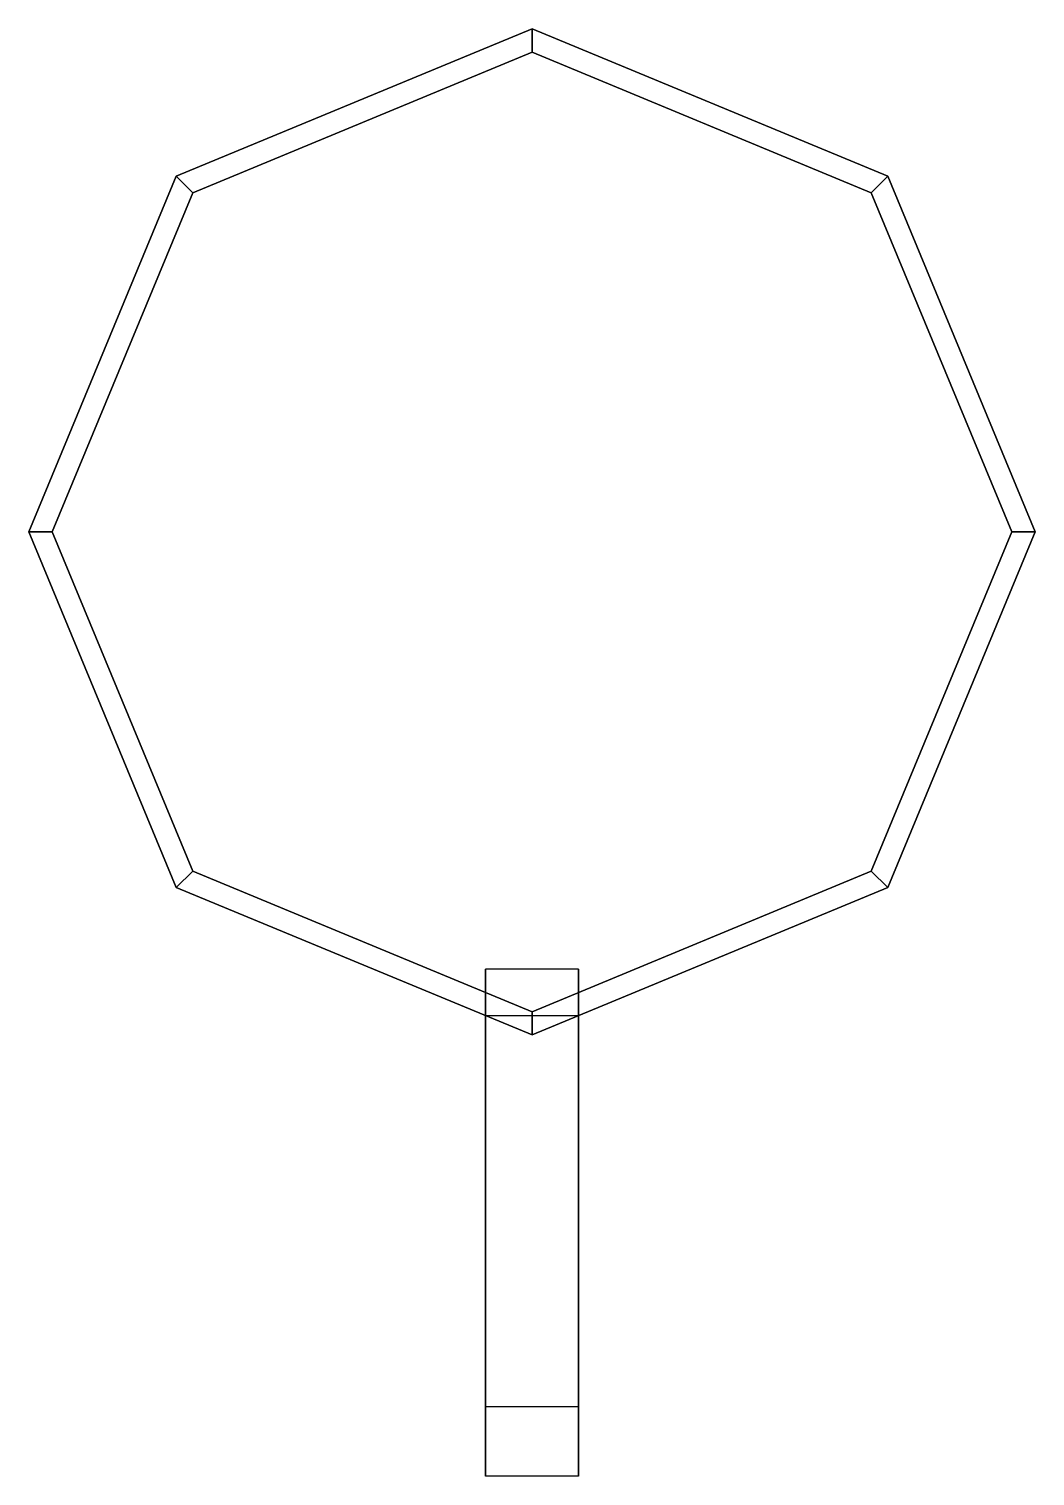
# Model space of a CAD drawing. Extents: x -0.325 to 0.325, y -0.61 to 0.325.
import ezdxf

# ---------------------------------------------------------------- set-up
doc = ezdxf.new("R2010")
doc.units = 0
doc.layers.add('MG_MOUNT', color=2, linetype='CONTINUOUS')

msp = doc.modelspace()

# ---------------------------------------------------------------- linework, layer by layer
at = {"layer": 'MG_MOUNT'}
for points in [[(-0.22981, 0.22981, 2.6), (-0.2192, 0.2192, 2.645), (0, 0.31, 2.645), (0, 0.325, 2.6)], [(-0.2192, 0.2192, 2.59134), (-0.22981, 0.22981, 2.6), (0, 0.325, 2.6), (0, 0.31, 2.59134)], [(0, 0.325, 2.6), (0, 0.31, 2.645), (0.2192, 0.2192, 2.645), (0.22981, 0.22981, 2.6)], [(0, 0.31, 2.59134), (0, 0.325, 2.6), (0.22981, 0.22981, 2.6), (0.2192, 0.2192, 2.59134)], [(-0.2192, 0.2192, 2.645), (-0.2192, 0.2192, 2.59134), (0, 0.31, 2.59134), (0, 0.31, 2.645)], [(0, 0.31, 2.645), (0, 0.31, 2.59134), (0.2192, 0.2192, 2.59134), (0.2192, 0.2192, 2.645)], [(-0.325, 0, 2.6), (-0.31, 0, 2.645), (-0.2192, 0.2192, 2.645), (-0.22981, 0.22981, 2.6)], [(-0.31, 0, 2.59134), (-0.325, 0, 2.6), (-0.22981, 0.22981, 2.6), (-0.2192, 0.2192, 2.59134)], [(0.22981, 0.22981, 2.6), (0.2192, 0.2192, 2.645), (0.31, 0, 2.645), (0.325, 0, 2.6)], [(0.2192, 0.2192, 2.59134), (0.22981, 0.22981, 2.6), (0.325, 0, 2.6), (0.31, 0, 2.59134)], [(-0.31, 0, 2.645), (-0.31, 0, 2.59134), (-0.2192, 0.2192, 2.59134), (-0.2192, 0.2192, 2.645)], [(0.2192, 0.2192, 2.645), (0.2192, 0.2192, 2.59134), (0.31, 0, 2.59134), (0.31, 0, 2.645)], [(-0.22981, -0.22981, 2.6), (-0.2192, -0.2192, 2.645), (-0.31, 0, 2.645), (-0.325, 0, 2.6)], [(-0.2192, -0.2192, 2.59134), (-0.22981, -0.22981, 2.6), (-0.325, 0, 2.6), (-0.31, 0, 2.59134)], [(-0.2192, -0.2192, 2.645), (-0.2192, -0.2192, 2.59134), (-0.31, 0, 2.59134), (-0.31, 0, 2.645)], [(0.325, 0, 2.6), (0.31, 0, 2.645), (0.2192, -0.2192, 2.645), (0.22981, -0.22981, 2.6)], [(0.31, 0, 2.645), (0.31, 0, 2.59134), (0.2192, -0.2192, 2.59134), (0.2192, -0.2192, 2.645)], [(0.31, 0, 2.59134), (0.325, 0, 2.6), (0.22981, -0.22981, 2.6), (0.2192, -0.2192, 2.59134)], [(0, -0.325, 2.6), (0, -0.31, 2.645), (-0.2192, -0.2192, 2.645), (-0.22981, -0.22981, 2.6)], [(0, -0.31, 2.59134), (0, -0.325, 2.6), (-0.22981, -0.22981, 2.6), (-0.2192, -0.2192, 2.59134)], [(0, -0.31, 2.645), (0, -0.31, 2.59134), (-0.2192, -0.2192, 2.59134), (-0.2192, -0.2192, 2.645)], [(0.22981, -0.22981, 2.6), (0.2192, -0.2192, 2.645), (0, -0.31, 2.645), (0, -0.325, 2.6)], [(0.2192, -0.2192, 2.645), (0.2192, -0.2192, 2.59134), (0, -0.31, 2.59134), (0, -0.31, 2.645)], [(0.2192, -0.2192, 2.59134), (0.22981, -0.22981, 2.6), (0, -0.325, 2.6), (0, -0.31, 2.59134)], [(-0.03, -0.2825, 2.645), (-0.03, -0.3125, 2.5925), (-0.03, -0.61, 2.855), (-0.03, -0.565, 2.855)], [(0.03, -0.565, 2.855), (0.03, -0.2825, 2.645), (-0.03, -0.2825, 2.645), (-0.03, -0.565, 2.855)], [(0.03, -0.61, 2.855), (0.03, -0.3125, 2.5925), (0.03, -0.2825, 2.645), (0.03, -0.565, 2.855)], [(-0.03, -0.61, 2.855), (-0.03, -0.3125, 2.5925), (0.03, -0.3125, 2.5925), (0.03, -0.61, 2.855)]]:
    msp.add_3dface(points, dxfattribs=at)

doc.saveas('drawing.dxf')
